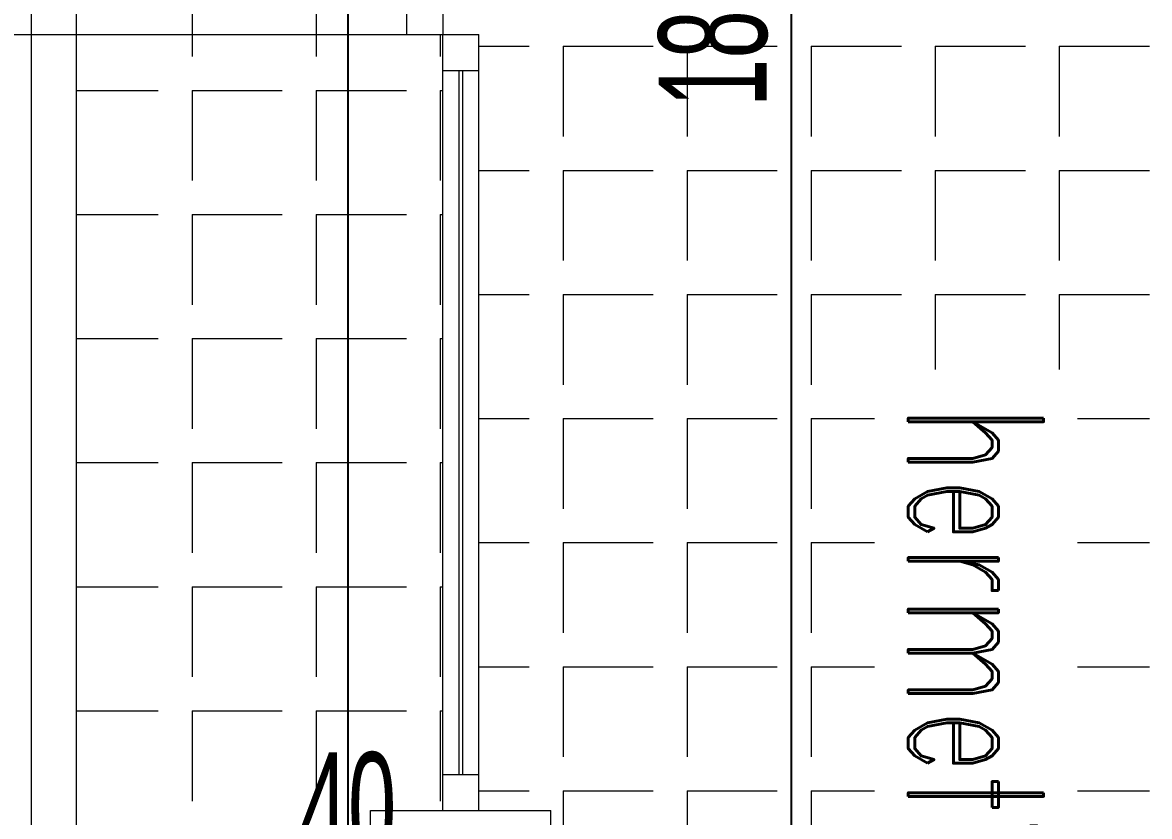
# Model space of a CAD drawing. Header units: inches. Extents: x -7543 to -822, y 102837 to 190349.
# Drawn here: x -831.65509 to -831.63011, y 102837.0226 to 102837.04019 of the extents above; entities that cross this region are included whole.
import ezdxf

# ---------------------------------------------------------------- set-up
doc = ezdxf.new("R2010")
doc.units = ezdxf.units.IN
doc.header["$MEASUREMENT"] = 0
doc.layers.get('Defpoints').update_dxf_attribs({"lineweight": 25})
for name, color, linetype, lineweight, true_color in [('BALKON', 7, 'Continuous', 20, 0xffaaa9), ('KAPI', 7, 'Continuous', 18, 0xffb360), ('PENCERE', 7, 'Continuous', 18, 0xffb360)]:
    doc.layers.add(name, color=color, linetype=linetype, lineweight=lineweight, true_color=true_color)
for name, color, linetype, lineweight in [('ICOL', 55, 'Continuous', 25), ('İZ DÜŞÜM', 253, 'Continuous', 20), ('YAZI', 7, 'Continuous', 25)]:
    doc.layers.add(name, color=color, linetype=linetype, lineweight=lineweight)
doc.styles.add('OLCU', font='tromand.shx', dxfattribs={"width": 0.6, "height": 12})
doc.styles.add('st1', font='romandtw.shx', dxfattribs={"width": 0.7, "height": 40})

msp = doc.modelspace()

# ---------------------------------------------------------------- linework, layer by layer
at = {"layer": 'BALKON'}
for p, q in [((-831.654901, 102837.065931), (-831.654901, 102837.013931)), ((-831.653901, 102837.064931), (-831.653901, 102837.014931))]:
    msp.add_line(p, q, dxfattribs=at)
at = {"layer": 'Defpoints', "color": 4}
msp.add_line((-831.647878, 102837.130431), (-831.647878, 102837.004431), dxfattribs=at)
at = {"layer": 'Defpoints', "color": 6}
msp.add_line((-831.647878, 102837.130431), (-831.647878, 102837.004431), dxfattribs=at)
at = {"layer": 'ICOL'}
msp.add_line((-831.638048, 102837.021931), (-831.638048, 102837.057931), dxfattribs=at)
at = {"layer": 'İZ DÜŞÜM'}
for p, q in [((-831.651333, 102837.041442), (-831.651333, 102837.039931)), ((-831.648583, 102837.041442), (-831.648583, 102837.039931)), ((-831.651333, 102837.039931), (-831.651333, 102837.039442)), ((-831.648583, 102837.039931), (-831.648583, 102837.039442)), ((-831.645833, 102837.039931), (-831.645833, 102837.039442)), ((-831.644977, 102837.039669), (-831.643859, 102837.039669)), ((-831.643109, 102837.039669), (-831.643109, 102837.037669)), ((-831.643109, 102837.039669), (-831.641109, 102837.039669)), ((-831.640359, 102837.039669), (-831.640359, 102837.037669)), ((-831.640359, 102837.039669), (-831.638359, 102837.039669)), ((-831.637609, 102837.039669), (-831.637609, 102837.037669)), ((-831.637609, 102837.039669), (-831.635609, 102837.039669)), ((-831.634859, 102837.039669), (-831.634859, 102837.037669)), ((-831.634859, 102837.039669), (-831.632859, 102837.039669)), ((-831.632109, 102837.039669), (-831.632109, 102837.037669)), ((-831.632109, 102837.039669), (-831.630109, 102837.039669)), ((-831.653901, 102837.038692), (-831.652083, 102837.038692)), ((-831.651333, 102837.038692), (-831.651333, 102837.036692)), ((-831.651333, 102837.038692), (-831.649333, 102837.038692)), ((-831.648583, 102837.038692), (-831.648583, 102837.036692)), ((-831.648583, 102837.038692), (-831.646583, 102837.038692)), ((-831.645833, 102837.038692), (-831.645833, 102837.036692)), ((-831.645833, 102837.038692), (-831.645777, 102837.038692)), ((-831.644977, 102837.036919), (-831.643859, 102837.036919)), ((-831.643109, 102837.036919), (-831.643109, 102837.034919)), ((-831.643109, 102837.036919), (-831.641109, 102837.036919)), ((-831.640359, 102837.036919), (-831.640359, 102837.034919)), ((-831.640359, 102837.036919), (-831.638359, 102837.036919)), ((-831.637609, 102837.036919), (-831.637609, 102837.034919)), ((-831.637609, 102837.036919), (-831.635609, 102837.036919)), ((-831.634859, 102837.036919), (-831.634859, 102837.034919)), ((-831.634859, 102837.036919), (-831.632859, 102837.036919)), ((-831.632109, 102837.036919), (-831.632109, 102837.034919)), ((-831.632109, 102837.036919), (-831.630109, 102837.036919)), ((-831.653901, 102837.035942), (-831.652083, 102837.035942)), ((-831.651333, 102837.035942), (-831.651333, 102837.033942)), ((-831.651333, 102837.035942), (-831.649333, 102837.035942)), ((-831.648583, 102837.035942), (-831.648583, 102837.033942)), ((-831.648583, 102837.035942), (-831.646583, 102837.035942)), ((-831.645833, 102837.035942), (-831.645833, 102837.033942)), ((-831.645833, 102837.035942), (-831.645777, 102837.035942)), ((-831.644977, 102837.034169), (-831.643859, 102837.034169)), ((-831.643109, 102837.034169), (-831.643109, 102837.032169)), ((-831.643109, 102837.034169), (-831.641109, 102837.034169)), ((-831.640359, 102837.034169), (-831.640359, 102837.032169)), ((-831.640359, 102837.034169), (-831.638359, 102837.034169)), ((-831.637609, 102837.034169), (-831.637609, 102837.032169)), ((-831.637609, 102837.034169), (-831.635609, 102837.034169)), ((-831.634859, 102837.034169), (-831.634859, 102837.032506)), ((-831.634859, 102837.034169), (-831.632859, 102837.034169)), ((-831.632109, 102837.034169), (-831.632109, 102837.032506)), ((-831.632109, 102837.034169), (-831.630109, 102837.034169)), ((-831.653901, 102837.033192), (-831.652083, 102837.033192)), ((-831.651333, 102837.033192), (-831.651333, 102837.031192)), ((-831.651333, 102837.033192), (-831.649333, 102837.033192)), ((-831.648583, 102837.033192), (-831.648583, 102837.031192)), ((-831.648583, 102837.033192), (-831.646583, 102837.033192)), ((-831.645833, 102837.033192), (-831.645833, 102837.031192)), ((-831.645833, 102837.033192), (-831.645777, 102837.033192)), ((-831.644977, 102837.031419), (-831.643859, 102837.031419)), ((-831.643109, 102837.031419), (-831.643109, 102837.029419)), ((-831.643109, 102837.031419), (-831.641109, 102837.031419)), ((-831.640359, 102837.031419), (-831.640359, 102837.029419)), ((-831.640359, 102837.031419), (-831.638359, 102837.031419)), ((-831.637609, 102837.031419), (-831.637609, 102837.029419)), ((-831.637609, 102837.031419), (-831.636207, 102837.031419)), ((-831.631707, 102837.031419), (-831.630109, 102837.031419)), ((-831.653901, 102837.030442), (-831.652083, 102837.030442)), ((-831.651333, 102837.030442), (-831.651333, 102837.028442)), ((-831.651333, 102837.030442), (-831.649333, 102837.030442)), ((-831.648583, 102837.030442), (-831.648583, 102837.028442)), ((-831.648583, 102837.030442), (-831.646583, 102837.030442)), ((-831.645833, 102837.030442), (-831.645833, 102837.028442)), ((-831.645833, 102837.030442), (-831.645777, 102837.030442)), ((-831.644977, 102837.028669), (-831.643859, 102837.028669)), ((-831.643109, 102837.028669), (-831.643109, 102837.026669)), ((-831.643109, 102837.028669), (-831.641109, 102837.028669)), ((-831.640359, 102837.028669), (-831.640359, 102837.026669)), ((-831.640359, 102837.028669), (-831.638359, 102837.028669)), ((-831.637609, 102837.028669), (-831.637609, 102837.026669)), ((-831.637609, 102837.028669), (-831.636207, 102837.028669)), ((-831.631707, 102837.028669), (-831.630109, 102837.028669)), ((-831.653901, 102837.027692), (-831.652083, 102837.027692)), ((-831.651333, 102837.027692), (-831.651333, 102837.025692)), ((-831.651333, 102837.027692), (-831.649333, 102837.027692)), ((-831.648583, 102837.027692), (-831.648583, 102837.025692)), ((-831.648583, 102837.027692), (-831.646583, 102837.027692)), ((-831.645833, 102837.027692), (-831.645833, 102837.025692)), ((-831.645833, 102837.027692), (-831.645777, 102837.027692)), ((-831.644977, 102837.025919), (-831.643859, 102837.025919)), ((-831.643109, 102837.025919), (-831.643109, 102837.023919)), ((-831.643109, 102837.025919), (-831.641109, 102837.025919)), ((-831.640359, 102837.025919), (-831.640359, 102837.023919)), ((-831.640359, 102837.025919), (-831.638359, 102837.025919)), ((-831.637609, 102837.025919), (-831.637609, 102837.023919)), ((-831.637609, 102837.025919), (-831.636207, 102837.025919)), ((-831.631707, 102837.025919), (-831.630109, 102837.025919)), ((-831.653901, 102837.024942), (-831.652083, 102837.024942)), ((-831.651333, 102837.024942), (-831.651333, 102837.022942)), ((-831.651333, 102837.024942), (-831.649333, 102837.024942)), ((-831.648583, 102837.024942), (-831.648583, 102837.022942)), ((-831.648583, 102837.024942), (-831.646583, 102837.024942)), ((-831.645833, 102837.024942), (-831.645833, 102837.022942)), ((-831.645833, 102837.024942), (-831.645777, 102837.024942)), ((-831.644977, 102837.023169), (-831.643859, 102837.023169)), ((-831.643109, 102837.023169), (-831.643109, 102837.021169)), ((-831.643109, 102837.023169), (-831.641109, 102837.023169)), ((-831.640359, 102837.023169), (-831.640359, 102837.021169)), ((-831.640359, 102837.023169), (-831.638359, 102837.023169)), ((-831.637609, 102837.023169), (-831.637609, 102837.021169)), ((-831.637609, 102837.023169), (-831.636207, 102837.023169)), ((-831.631707, 102837.023169), (-831.630109, 102837.023169))]:
    msp.add_line(p, q, dxfattribs=at)
at = {"layer": 'KAPI'}
for p, q in [((-831.646577, 102837.057131), (-831.646577, 102837.039931)), ((-831.645777, 102837.057131), (-831.645777, 102837.039931)), ((-831.646577, 102837.039931), (-831.644977, 102837.039931)), ((-831.645777, 102837.022731), (-831.645777, 102837.039931)), ((-831.644977, 102837.022731), (-831.644977, 102837.039931)), ((-831.645777, 102837.039131), (-831.644977, 102837.039131)), ((-831.645417, 102837.039131), (-831.645417, 102837.023531)), ((-831.645337, 102837.039131), (-831.645337, 102837.023531)), ((-831.645777, 102837.023531), (-831.644977, 102837.023531)), ((-831.647377, 102837.022731), (-831.643377, 102837.022731)), ((-831.647377, 102837.021931), (-831.647377, 102837.022731)), ((-831.643377, 102837.021931), (-831.643377, 102837.022731))]:
    msp.add_line(p, q, dxfattribs=at)
at = {"layer": 'PENCERE'}
msp.add_line((-831.662828, 102837.039931), (-831.646577, 102837.039931), dxfattribs=at)

# ---------------------------------------------------------------- texts
at = {"layer": 'ICOL', "insert": (-831.639776, 102837.039931), "char_height": 0.0024, "attachment_point": 5, "rotation": 90, "style": 'OLCU'}
msp.add_mtext('\\A1;180', dxfattribs=at)
at = {"layer": 'ICOL', "insert": (-831.647877, 102837.022805), "char_height": 0.0024, "attachment_point": 5, "style": 'OLCU'}
msp.add_mtext('\\A1;40', dxfattribs=at)
at = {"layer": 'YAZI', "style": 'st1', "width": 0.633116}
msp.add_text('hermetik kombi', height=0.003, rotation=270, dxfattribs=at).set_placement((-831.635457, 102837.031756, -0.002))

doc.saveas('drawing.dxf')
